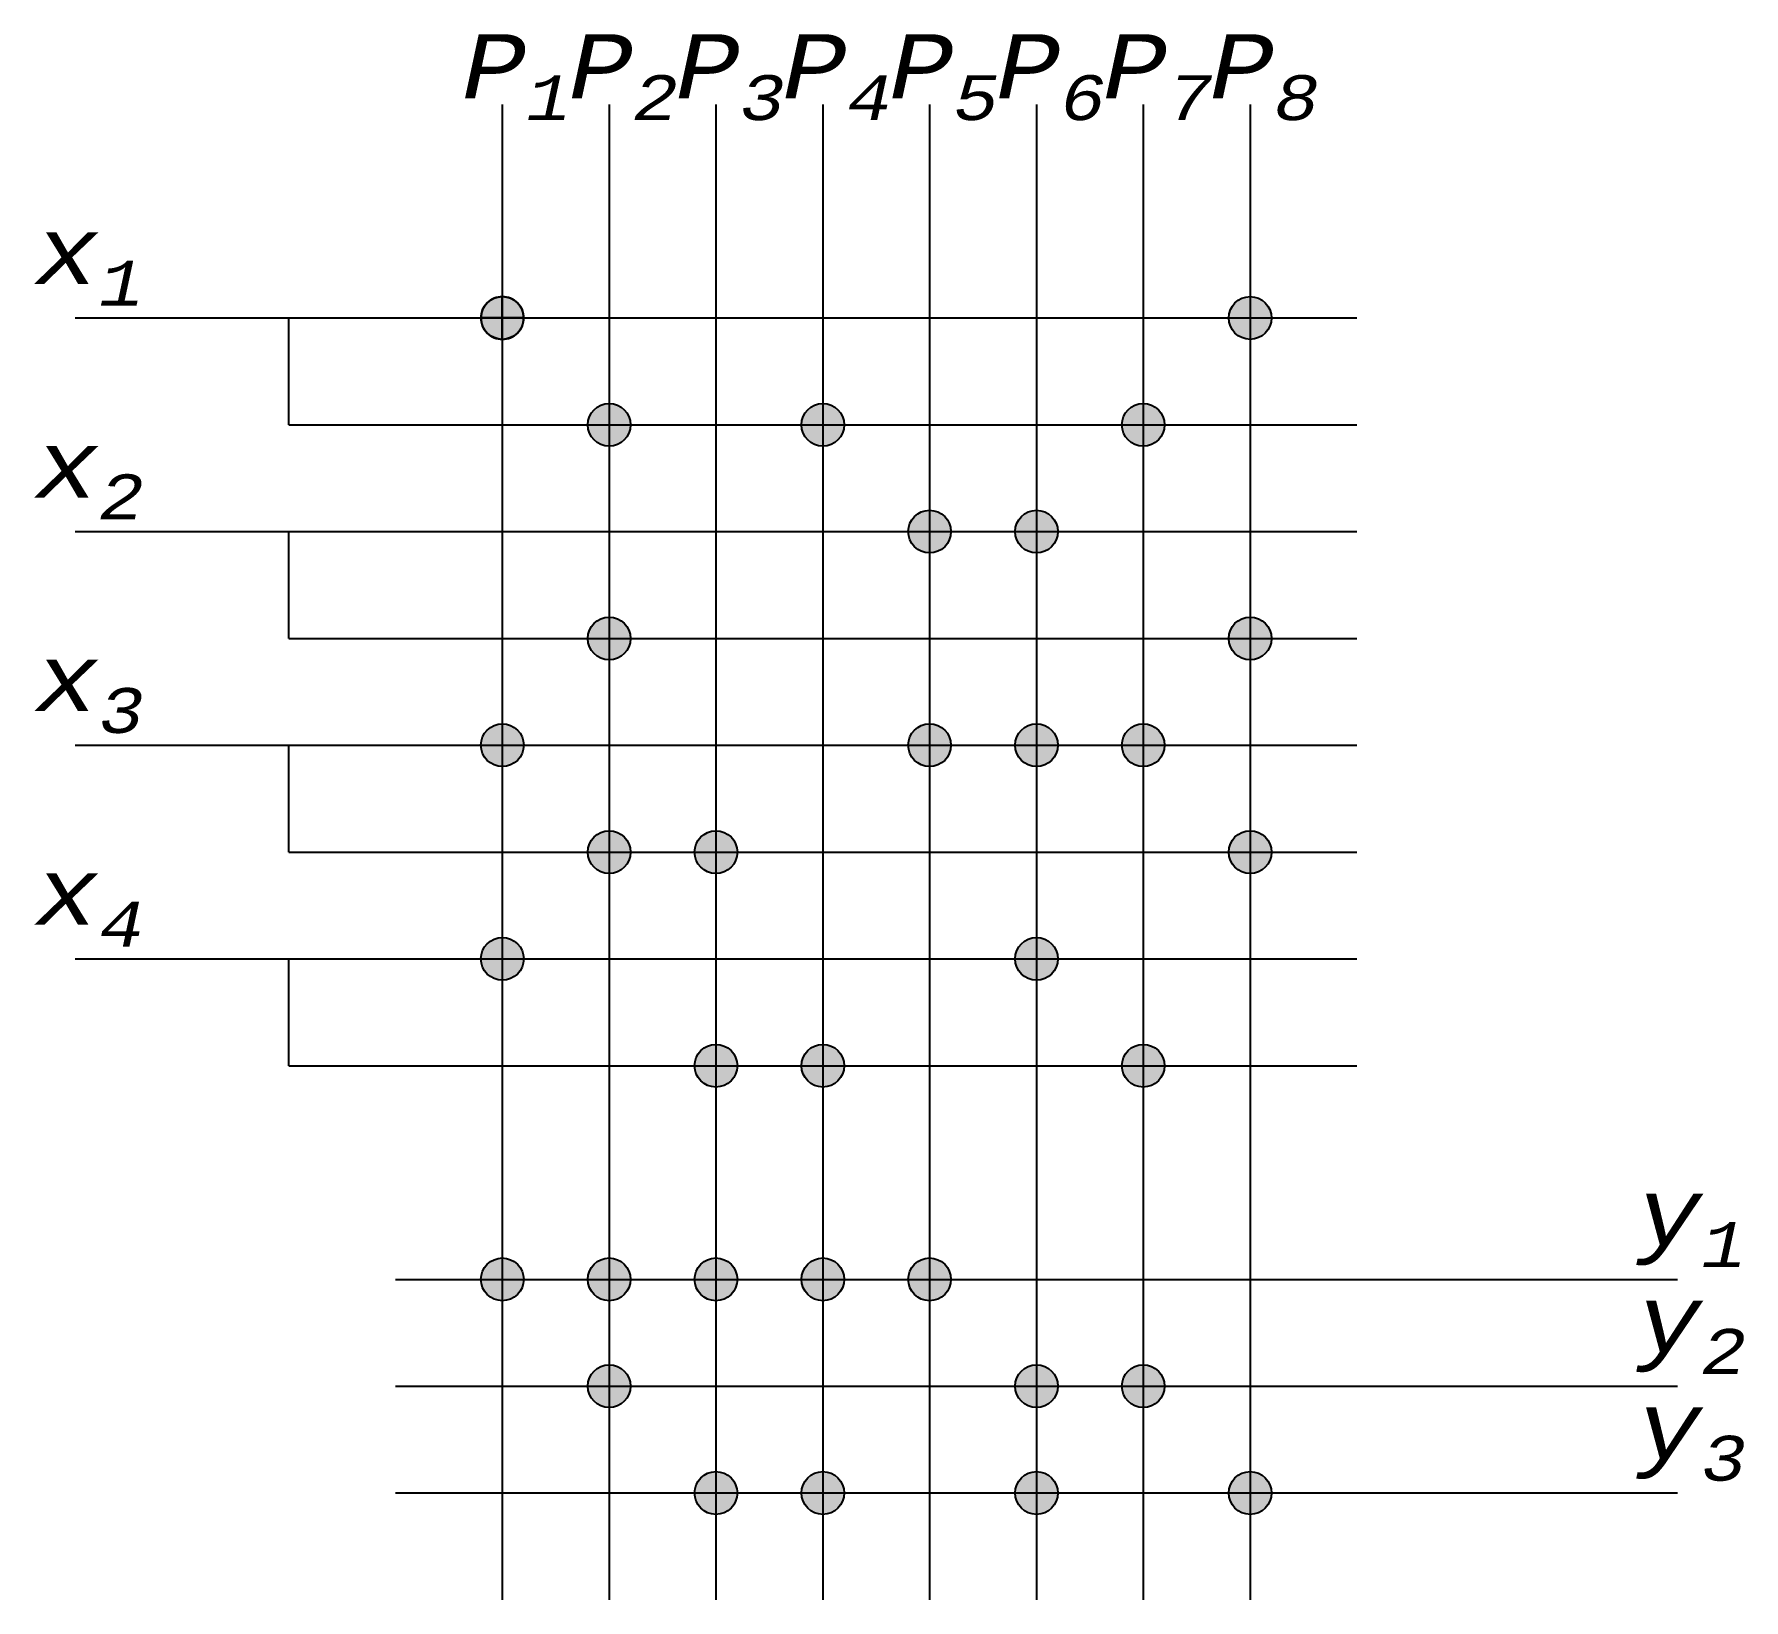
# Model space of a CAD drawing. Header units: inches. Extents: x -21.9 to 58.1, y -70 to 3.3.
import ezdxf

# ---------------------------------------------------------------- set-up
doc = ezdxf.new("R2010")
doc.units = ezdxf.units.IN
doc.header["$MEASUREMENT"] = 0
doc.styles.get("Standard").update_dxf_attribs({"font": 'arial.ttf'})

msp = doc.modelspace()

# ---------------------------------------------------------------- hatches: boundary and pattern name
h = msp.add_hatch(color=256)
h.dxf.hatch_style = 1
h.paths.add_polyline_path([(0, -9, 0.414214), (-1, -10), (0, -10)])
h.paths.add_polyline_path([(0, -9), (0, -10), (1, -10, 0.414214)])
h.paths.add_polyline_path([(1, -10), (0, -10), (0, -11, 0.414214)])
h.paths.add_polyline_path([(0, -10), (-1, -10, 0.414214), (0, -11)])
h.paths.add_polyline_path([(5, -14), (5, -15), (6, -15, 0.414214)])
h.paths.add_polyline_path([(5, -14, 0.414214), (4, -15), (5, -15)])
h.paths.add_polyline_path([(5, -15), (4, -15, 0.414214), (5, -16)])
h.paths.add_polyline_path([(6, -15), (5, -15), (5, -16, 0.414214)])
h.paths.add_polyline_path([(35, -9, 0.414214), (34, -10), (35, -10)])
h.paths.add_polyline_path([(35, -9), (35, -10), (36, -10, 0.414214)])
h.paths.add_polyline_path([(36, -10), (35, -10), (35, -11, 0.414214)])
h.paths.add_polyline_path([(35, -10), (34, -10, 0.414214), (35, -11)])
h.paths.add_polyline_path([(30, -14), (30, -15), (31, -15, 0.414214)])
h.paths.add_polyline_path([(30, -14, 0.414214), (29, -15), (30, -15)])
h.paths.add_polyline_path([(30, -15), (29, -15, 0.414214), (30, -16)])
h.paths.add_polyline_path([(31, -15), (30, -15), (30, -16, 0.414214)])
h.paths.add_polyline_path([(15, -14), (15, -15), (16, -15, 0.414214)])
h.paths.add_polyline_path([(15, -14, 0.414214), (14, -15), (15, -15)])
h.paths.add_polyline_path([(15, -15), (14, -15, 0.414214), (15, -16)])
h.paths.add_polyline_path([(16, -15), (15, -15), (15, -16, 0.414214)])
h.paths.add_polyline_path([(20, -19, 0.414214), (19, -20), (20, -20)])
h.paths.add_polyline_path([(20, -20), (19, -20, 0.414214), (20, -21)])
h.paths.add_polyline_path([(21, -20), (20, -20), (20, -21, 0.414214)])
h.paths.add_polyline_path([(20, -19), (20, -20), (21, -20, 0.414214)])
h.paths.add_polyline_path([(25, -19, 0.414214), (24, -20), (25, -20)])
h.paths.add_polyline_path([(25, -19), (25, -20), (26, -20, 0.414214)])
h.paths.add_polyline_path([(26, -20), (25, -20), (25, -21, 0.414214)])
h.paths.add_polyline_path([(25, -20), (24, -20, 0.414214), (25, -21)])
h.paths.add_polyline_path([(35, -24, 0.414214), (34, -25), (35, -25)])
h.paths.add_polyline_path([(35, -24), (35, -25), (36, -25, 0.414214)])
h.paths.add_polyline_path([(36, -25), (35, -25), (35, -26, 0.414214)])
h.paths.add_polyline_path([(35, -25), (34, -25, 0.414214), (35, -26)])
h.paths.add_polyline_path([(35, -34, 0.414214), (34, -35), (35, -35)])
h.paths.add_polyline_path([(35, -34), (35, -35), (36, -35, 0.414214)])
h.paths.add_polyline_path([(36, -35), (35, -35), (35, -36, 0.414214)])
h.paths.add_polyline_path([(35, -35), (34, -35, 0.414214), (35, -36)])
h.paths.add_polyline_path([(30, -29), (30, -30), (31, -30, 0.414214)])
h.paths.add_polyline_path([(30, -29, 0.414214), (29, -30), (30, -30)])
h.paths.add_polyline_path([(30, -30), (29, -30, 0.414214), (30, -31)])
h.paths.add_polyline_path([(31, -30), (30, -30), (30, -31, 0.414214)])
h.paths.add_polyline_path([(25, -29), (25, -30), (26, -30, 0.414214)])
h.paths.add_polyline_path([(25, -29, 0.414214), (24, -30), (25, -30)])
h.paths.add_polyline_path([(25, -30), (24, -30, 0.414214), (25, -31)])
h.paths.add_polyline_path([(26, -30), (25, -30), (25, -31, 0.414214)])
h.paths.add_polyline_path([(20, -29), (20, -30), (21, -30, 0.414214)])
h.paths.add_polyline_path([(20, -29, 0.414214), (19, -30), (20, -30)])
h.paths.add_polyline_path([(20, -30), (19, -30, 0.414214), (20, -31)])
h.paths.add_polyline_path([(21, -30), (20, -30), (20, -31, 0.414214)])
h.paths.add_polyline_path([(5, -24, 0.414214), (4, -25), (5, -25)])
h.paths.add_polyline_path([(5, -24), (5, -25), (6, -25, 0.414214)])
h.paths.add_polyline_path([(6, -25), (5, -25), (5, -26, 0.414214)])
h.paths.add_polyline_path([(5, -25), (4, -25, 0.414214), (5, -26)])
h.paths.add_polyline_path([(0, -29), (0, -30), (1, -30, 0.414214)])
h.paths.add_polyline_path([(0, -29, 0.414214), (-1, -30), (0, -30)])
h.paths.add_polyline_path([(0, -30), (-1, -30, 0.414214), (0, -31)])
h.paths.add_polyline_path([(1, -30), (0, -30), (0, -31, 0.414214)])
h.paths.add_polyline_path([(5, -34, 0.414214), (4, -35), (5, -35)])
h.paths.add_polyline_path([(5, -34), (5, -35), (6, -35, 0.414214)])
h.paths.add_polyline_path([(5, -35), (4, -35, 0.414214), (5, -36)])
h.paths.add_polyline_path([(6, -35), (5, -35), (5, -36, 0.414214)])
h.paths.add_polyline_path([(10, -34, 0.414214), (9, -35), (10, -35)])
h.paths.add_polyline_path([(10, -34), (10, -35), (11, -35, 0.414214)])
h.paths.add_polyline_path([(11, -35), (10, -35), (10, -36, 0.414214)])
h.paths.add_polyline_path([(10, -35), (9, -35, 0.414214), (10, -36)])
h.paths.add_polyline_path([(0, -39, 0.414214), (-1, -40), (0, -40)])
h.paths.add_polyline_path([(0, -39), (0, -40), (1, -40, 0.414214)])
h.paths.add_polyline_path([(0, -40), (-1, -40, 0.414214), (0, -41)])
h.paths.add_polyline_path([(1, -40), (0, -40), (0, -41, 0.414214)])
h.paths.add_polyline_path([(10, -44, 0.414214), (9, -45), (10, -45)])
h.paths.add_polyline_path([(10, -44), (10, -45), (11, -45, 0.414214)])
h.paths.add_polyline_path([(10, -45), (9, -45, 0.414214), (10, -46)])
h.paths.add_polyline_path([(11, -45), (10, -45), (10, -46, 0.414214)])
h.paths.add_polyline_path([(15, -44, 0.414214), (14, -45), (15, -45)])
h.paths.add_polyline_path([(15, -45), (14, -45, 0.414214), (15, -46)])
h.paths.add_polyline_path([(16, -45), (15, -45), (15, -46, 0.414214)])
h.paths.add_polyline_path([(15, -44), (15, -45), (16, -45, 0.414214)])
h.paths.add_polyline_path([(26, -40), (25, -40), (25, -41, 0.414214)])
h.paths.add_polyline_path([(25, -40), (24, -40, 0.414214), (25, -41)])
h.paths.add_polyline_path([(25, -39, 0.414214), (24, -40), (25, -40)])
h.paths.add_polyline_path([(25, -39), (25, -40), (26, -40, 0.414214)])
h.paths.add_polyline_path([(30, -44, 0.414214), (29, -45), (30, -45)])
h.paths.add_polyline_path([(30, -44), (30, -45), (31, -45, 0.414214)])
h.paths.add_polyline_path([(31, -45), (30, -45), (30, -46, 0.414214)])
h.paths.add_polyline_path([(30, -45), (29, -45, 0.414214), (30, -46)])
h.paths.add_polyline_path([(0, -54), (0, -55), (1, -55, 0.414214)])
h.paths.add_polyline_path([(0, -54, 0.414214), (-1, -55), (0, -55)])
h.paths.add_polyline_path([(0, -55), (-1, -55, 0.414214), (0, -56)])
h.paths.add_polyline_path([(1, -55), (0, -55), (0, -56, 0.414214)])
h.paths.add_polyline_path([(5, -54, 0.414214), (4, -55), (5, -55)])
h.paths.add_polyline_path([(5, -54), (5, -55), (6, -55, 0.414214)])
h.paths.add_polyline_path([(6, -55), (5, -55), (5, -56, 0.414214)])
h.paths.add_polyline_path([(5, -55), (4, -55, 0.414214), (5, -56)])
h.paths.add_polyline_path([(10, -54, 0.414214), (9, -55), (10, -55)])
h.paths.add_polyline_path([(10, -54), (10, -55), (11, -55, 0.414214)])
h.paths.add_polyline_path([(11, -55), (10, -55), (10, -56, 0.414214)])
h.paths.add_polyline_path([(10, -55), (9, -55, 0.414214), (10, -56)])
h.paths.add_polyline_path([(15, -54, 0.414214), (14, -55), (15, -55)])
h.paths.add_polyline_path([(15, -54), (15, -55), (16, -55, 0.414214)])
h.paths.add_polyline_path([(16, -55), (15, -55), (15, -56, 0.414214)])
h.paths.add_polyline_path([(15, -55), (14, -55, 0.414214), (15, -56)])
h.paths.add_polyline_path([(20, -54, 0.414214), (19, -55), (20, -55)])
h.paths.add_polyline_path([(20, -54), (20, -55), (21, -55, 0.414214)])
h.paths.add_polyline_path([(21, -55), (20, -55), (20, -56, 0.414214)])
h.paths.add_polyline_path([(20, -55), (19, -55, 0.414214), (20, -56)])
h.paths.add_polyline_path([(5, -59, 0.414214), (4, -60), (5, -60)])
h.paths.add_polyline_path([(5, -59), (5, -60), (6, -60, 0.414214)])
h.paths.add_polyline_path([(6, -60), (5, -60), (5, -61, 0.414214)])
h.paths.add_polyline_path([(5, -60), (4, -60, 0.414214), (5, -61)])
h.paths.add_polyline_path([(10, -64, 0.414214), (9, -65), (10, -65)])
h.paths.add_polyline_path([(10, -64), (10, -65), (11, -65, 0.414214)])
h.paths.add_polyline_path([(11, -65), (10, -65), (10, -66, 0.414214)])
h.paths.add_polyline_path([(10, -65), (9, -65, 0.414214), (10, -66)])
h.paths.add_polyline_path([(15, -64), (15, -65), (16, -65, 0.414214)])
h.paths.add_polyline_path([(15, -64, 0.414214), (14, -65), (15, -65)])
h.paths.add_polyline_path([(15, -65), (14, -65, 0.414214), (15, -66)])
h.paths.add_polyline_path([(16, -65), (15, -65), (15, -66, 0.414214)])
h.paths.add_polyline_path([(25, -59, 0.414214), (24, -60), (25, -60)])
h.paths.add_polyline_path([(25, -59), (25, -60), (26, -60, 0.414214)])
h.paths.add_polyline_path([(25, -60), (24, -60, 0.414214), (25, -61)])
h.paths.add_polyline_path([(26, -60), (25, -60), (25, -61, 0.414214)])
h.paths.add_polyline_path([(25, -64, 0.414214), (24, -65), (25, -65)])
h.paths.add_polyline_path([(25, -64), (25, -65), (26, -65, 0.414214)])
h.paths.add_polyline_path([(26, -65), (25, -65), (25, -66, 0.414214)])
h.paths.add_polyline_path([(25, -65), (24, -65, 0.414214), (25, -66)])
h.paths.add_polyline_path([(30, -59, 0.414214), (29, -60), (30, -60)])
h.paths.add_polyline_path([(30, -59), (30, -60), (31, -60, 0.414214)])
h.paths.add_polyline_path([(31, -60), (30, -60), (30, -61, 0.414214)])
h.paths.add_polyline_path([(30, -60), (29, -60, 0.414214), (30, -61)])
h.paths.add_polyline_path([(35, -64), (35, -65), (36, -65, 0.414214)])
h.paths.add_polyline_path([(35, -64, 0.414214), (34, -65), (35, -65)])
h.paths.add_polyline_path([(35, -65), (34, -65, 0.414214), (35, -66)])
h.paths.add_polyline_path([(36, -65), (35, -65), (35, -66, 0.414214)])

# ---------------------------------------------------------------- linework, layer by layer
for p, q in [((0, 0), (0, -70)), ((5, 0), (5, -70)), ((10, 0), (10, -70)), ((15, 0), (15, -70)), ((20, 0), (20, -70)), ((25, 0), (25, -70)), ((30, 0), (30, -70)), ((35, 0), (35, -70)), ((-20, -10), (40, -10)), ((-10, -15), (-10, -10)), ((-10, -15), (40, -15)), ((-20, -20), (40, -20)), ((-20, -20), (40, -20)), ((-10, -25), (-10, -20)), ((-10, -25), (40, -25)), ((-20, -30), (40, -30)), ((-10, -35), (-10, -30)), ((-10, -35), (40, -35)), ((-20, -40), (40, -40)), ((-10, -45), (-10, -40)), ((-10, -45), (40, -45)), ((-5, -55), (55, -55)), ((-5, -60), (55, -60)), ((-5, -65), (55, -65))]:
    msp.add_line(p, q)
for points in [[(0, -9, 0.414214), (-1, -10), (0, -10)], [(0, -9), (0, -10), (1, -10, 0.414214)], [(0, -10), (-1, -10, 0.414214), (0, -11)], [(1, -10), (0, -10), (0, -11, 0.414214)]]:
    msp.add_lwpolyline(points, format="xyb", close=True)
for centre in [(0, -10), (35, -10), (5, -15), (15, -15), (30, -15), (20, -20), (25, -20), (5, -25), (35, -25), (0, -30), (20, -30), (25, -30), (30, -30), (5, -35), (10, -35), (35, -35), (0, -40), (25, -40), (10, -45), (15, -45), (30, -45), (0, -55), (5, -55), (10, -55), (15, -55), (20, -55), (5, -60), (25, -60), (30, -60), (10, -65), (15, -65), (25, -65), (35, -65)]:
    msp.add_circle(centre, 1)

# ---------------------------------------------------------------- texts
at = {"char_height": 3, "attachment_point": 1}
for s, insert in [('\\A1;{\\fISOCTEUR|b0|i1|c0|p49;P\\H0.7x;\\S^ 1;}', (-1.884, 3.284)), ('\\A1;{\\fISOCTEUR|b0|i1|c0|p49;P\\H0.7x;\\S^ 2;}', (3.116, 3.284)), ('\\A1;{\\fISOCTEUR|b0|i1|c0|p49;P\\H0.7x;\\S^ 3;}', (8.116, 3.284)), ('\\A1;{\\fISOCTEUR|b0|i1|c0|p49;P\\H0.7x;\\S^ 4;}', (13.116, 3.284)), ('\\A1;{\\fISOCTEUR|b0|i1|c0|p49;P\\H0.7x;\\S^ 5;}', (18.116, 3.284)), ('\\A1;{\\fISOCTEUR|b0|i1|c0|p49;P\\H0.7x;\\S^ 6;}', (23.116, 3.284)), ('\\A1;{\\fISOCTEUR|b0|i1|c0|p49;P\\H0.7x;\\S^ 7;}', (28.116, 3.284)), ('\\A1;{\\fISOCTEUR|b0|i1|c0|p49;P\\H0.7x;\\S^ 8;}', (33.116, 3.284)), ('\\A1;{\\fISOCTEUR|b0|i1|c0|p49;x\\H0.7x;\\S^ 1;}', (-21.884, -5.403)), ('\\A1;{\\fISOCTEUR|b0|i1|c0|p49;x\\H0.7x;\\S^ 2;}', (-21.884, -15.403)), ('\\A1;{\\fISOCTEUR|b0|i1|c0|p49;x\\H0.7x;\\S^ 3;}', (-21.884, -25.403)), ('\\A1;{\\fISOCTEUR|b0|i1|c0|p49;x\\H0.7x;\\S^ 4;}', (-21.884, -35.403)), ('\\A1;{\\fISOCTEUR|b0|i1|c0|p49;y\\H0.7x;\\S^ 1;}', (53.116, -50.403)), ('\\A1;{\\fISOCTEUR|b0|i1|c0|p49;y\\H0.7x;\\S^ 2;}', (53.116, -55.403)), ('\\A1;{\\fISOCTEUR|b0|i1|c0|p49;y\\H0.7x;\\S^ 3;}', (53.116, -60.403))]:
    msp.add_mtext_dynamic_manual_height_columns(s, width=5, gutter_width=1, heights=[0], dxfattribs=dict(at, insert=insert))

doc.saveas('drawing.dxf')
